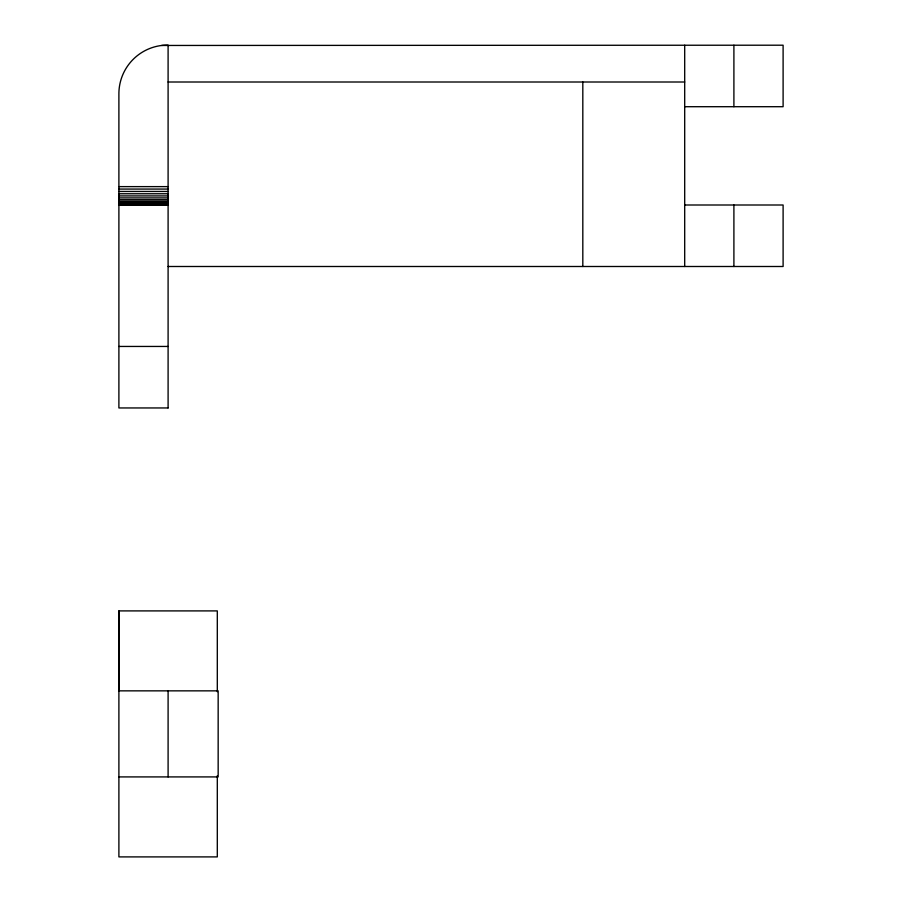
<?xml version="1.0" encoding="UTF-8"?>
<svg xmlns="http://www.w3.org/2000/svg" width="902" height="902" viewBox="0 0 902 902"><rect width="100%" height="100%" fill="white"/><g stroke="black" fill="none" stroke-linecap="round" stroke-linejoin="round"><path stroke-width="1.35" d="M161.661 45.461L783.105 45.201L783.105 106.707L684.697 106.707M168.099 82.003L684.697 82.003M118.895 186.624L168.099 186.624M118.895 189.07L168.099 189.07M118.895 191.461L168.099 191.461M118.895 193.761L168.099 193.761M118.895 195.914L168.099 195.914M118.895 197.91L168.099 197.91M118.895 199.703L168.099 199.703M118.895 201.27L168.099 201.27M118.895 202.578L168.099 202.578M118.895 203.626L168.099 203.626M118.895 204.382L168.099 204.382M118.895 204.844L168.099 204.844M118.895 205.002L168.099 205.002M684.697 205.002L783.105 205.002L783.105 266.496L168.099 266.496M118.895 346.447L168.099 346.447M217.303 775.686L217.303 856.9L118.895 856.9L118.895 610.902L217.303 610.902L217.303 691.733M118.895 776.915L218.16 776.915L218.16 690.853L118.895 690.853L118.895 610.902M733.901 45.201L733.901 106.707M733.901 205.002L733.901 266.496M684.697 45.201L684.697 266.496M582.816 82.003L582.816 266.496M168.099 690.853L168.099 776.915M168.099 407.952L118.895 407.952L118.895 94.304A48.719 48.719 0 0 1 168.099 45.1L168.099 407.952"/></g></svg>
